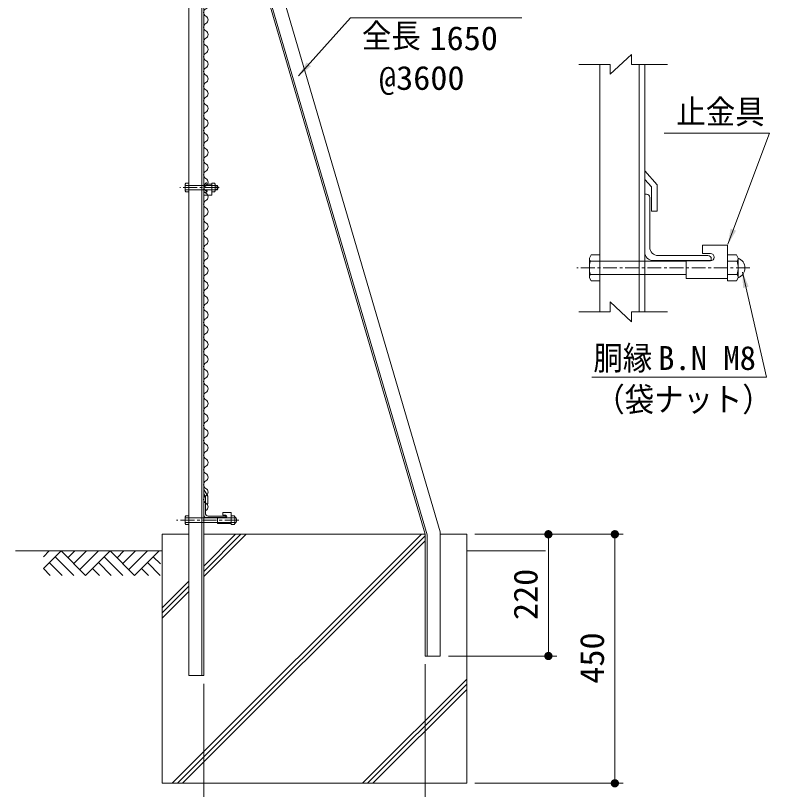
# Model space of a CAD drawing. Units: millimetres at full size. Extents: x -4455 to 4455, y -3150 to 3150.
# Drawn here: x 434 to 1796, y -882 to 517 of the extents above; entities that cross this region are included whole.
import ezdxf
from ezdxf.enums import TextEntityAlignment as Align

# ---------------------------------------------------------------- set-up
doc = ezdxf.new("R2010")
doc.units = ezdxf.units.MM
doc.header["$LTSCALE"] = 20
doc.linetypes.add('DASHED', pattern=[7.5, 6, -1.5])
doc.linetypes.add('USER1', pattern=[2, 1.25, -0.25, 0.25, -0.25])
for name, color, linetype, lineweight in [('0-0_6文字', 3, 'Continuous', 18), ('0-1_4基礎', 4, 'Continuous', 18), ('0-2_1部材', 3, 'Continuous', 18), ('0-3_SUNPOU', 1, 'Continuous', 18), ('0-4_GL', 7, 'Continuous', 18), ('0-6_8部品', 7, 'Continuous', 18), ('0-7_7詳細', 7, 'Continuous', 18), ('0-8_0', 1, 'Continuous', 18), ('0-9_2網', 4, 'Continuous', 18), ('0-A_AMI', 3, 'Continuous', 18), ('0-C_5寸法', 1, 'Continuous', 18)]:
    doc.layers.add(name, color=color, linetype=linetype, lineweight=lineweight)
doc.styles.add('ＭＳ ゴシック', font='')
doc.styles.get('ＭＳ ゴシック').set_extended_font_data('MS Gothic')

# ---------------------------------------------------------------- blocks, each defined once
blk = doc.blocks.new('GL-マーク')
at = {"layer": '0-8_0'}
for p, q in [((-278.75, -14.14), (-264.61, 0)), ((-278.75, -42.43), (-236.32, 0)), ((-236.32, 0), (-177.24, -59.08)), ((-203.01, 0), (-219.67, -16.66)), ((-174.73, 0), (-205.53, -30.8)), ((-146.45, 0), (-191.38, -44.94)), ((-118.16, 0), (-177.24, -59.08)), ((-118.16, 0), (-59.08, -59.08)), ((-84.85, 0), (-101.51, -16.65)), ((-56.57, 0), (-87.36, -30.8)), ((-28.28, 0), (-73.22, -44.94)), ((0, 0), (-59.08, -59.08)), ((-250.46, -14.14), (-205.53, -59.08)), ((-132.3, -14.14), (-87.37, -59.08)), ((3.33, -31.61), (-14.14, -14.14)), ((-264.61, -28.28), (-233.81, -59.08)), ((-146.44, -28.28), (-115.65, -59.08)), ((2.51, -59.08), (-28.28, -28.28)), ((-278.75, -42.43), (-262.09, -59.08)), ((-160.59, -42.43), (-143.93, -59.08)), ((-25.77, -59.08), (-42.43, -42.43))]:
    blk.add_line(p, q, dxfattribs=at)
blk = doc.blocks.new('NAMIX13')
at = {"layer": '0-A_AMI'}
for centre, start, end in [((-71.1, -133.3), 298.07249, 61.92751), ((71.1, -400), 118.07249, 241.92751), ((-71.1, -666.7), 298.07249, 61.92751), ((71.1, -933.3), 118.07249, 241.92751), ((-71.1, -1200), 298.07249, 61.92751), ((71.1, -1466.7), 118.07249, 241.92751), ((-71.1, -1733.3), 298.07249, 61.92751), ((71.1, -2000), 118.07249, 241.92751), ((-71.1, -2266.7), 298.07249, 61.92751), ((71.1, -2533.3), 118.07249, 241.92751), ((-71.1, -2800), 298.07249, 61.92751), ((71.1, -3066.7), 118.07249, 241.92751), ((-71.1, -3333.3), 298.07249, 61.92751), ((71.1, -3600), 118.07249, 241.92751), ((-71.1, -3866.7), 298.07249, 61.92751), ((71.1, -4133.3), 118.07249, 241.92751), ((-71.1, -4400), 298.07249, 61.92751), ((71.1, -4666.7), 118.07249, 241.92751), ((-71.1, -4933.3), 298.07249, 61.92751), ((71.1, -5200), 118.07249, 241.92751), ((-71.1, -5466.7), 298.07249, 61.92751), ((71.1, -5733.3), 118.07249, 241.92751)]:
    blk.add_arc(centre, 151.1, start, end, dxfattribs=at)
blk = doc.blocks.new('M1')
at = {"layer": '0-3_SUNPOU'}
blk.add_line((-5, 0), (-38.58, 0), dxfattribs=at)
for points in [[(0, 0), (-5, 0), (-4.96, 0.63)], [(0, 0), (-4.96, -0.63), (-5, 0)], [(0, 0), (-4.96, 0.63), (-4.84, 1.24)], [(0, 0), (-4.84, -1.24), (-4.96, -0.63)], [(0, 0), (-4.84, 1.24), (-4.65, 1.84)], [(0, 0), (-4.65, -1.84), (-4.84, -1.24)], [(0, 0), (-4.65, 1.84), (-4.38, 2.41)], [(0, 0), (-4.38, -2.41), (-4.65, -1.84)], [(0, 0), (-4.38, 2.41), (-4.05, 2.94)], [(0, 0), (-4.05, -2.94), (-4.38, -2.41)], [(0, 0), (-4.05, 2.94), (-3.64, 3.42)], [(0, 0), (-3.64, -3.42), (-4.05, -2.94)], [(0, 0), (-3.64, 3.42), (-3.19, 3.85)], [(0, 0), (-3.19, -3.85), (-3.64, -3.42)], [(0, 0), (-3.19, 3.85), (-2.68, 4.22)], [(0, 0), (-2.68, -4.22), (-3.19, -3.85)], [(0, 0), (-2.68, 4.22), (-2.13, 4.52)], [(0, 0), (-2.13, -4.52), (-2.68, -4.22)], [(0, 0), (-2.13, 4.52), (-1.55, 4.76)], [(0, 0), (-1.55, -4.76), (-2.13, -4.52)], [(0, 0), (-1.55, 4.76), (-0.94, 4.91)], [(0, 0), (-0.94, -4.91), (-1.55, -4.76)], [(0, 0), (-0.94, 4.91), (-0.31, 4.99)], [(0, 0), (-0.31, -4.99), (-0.94, -4.91)], [(0, 0), (-0.31, 4.99), (0.31, 4.99)], [(0, 0), (0.31, -4.99), (-0.31, -4.99)], [(0, 0), (0.31, 4.99), (0.94, 4.91)], [(0, 0), (0.94, 4.91), (1.55, 4.76)], [(0, 0), (1.55, 4.76), (2.13, 4.52)], [(0, 0), (2.13, 4.52), (2.68, 4.22)], [(0, 0), (2.68, 4.22), (3.19, 3.85)], [(0, 0), (3.19, 3.85), (3.64, 3.42)], [(0, 0), (3.64, 3.42), (4.05, 2.94)], [(0, 0), (4.05, 2.94), (4.38, 2.41)], [(0, 0), (4.38, 2.41), (4.65, 1.84)], [(0, 0), (4.65, 1.84), (4.84, 1.24)], [(0, 0), (4.84, 1.24), (4.96, 0.63)], [(0, 0), (4.96, 0.63), (5, 0)], [(0, 0), (0.94, -4.91), (0.31, -4.99)], [(0, 0), (1.55, -4.76), (0.94, -4.91)], [(0, 0), (2.13, -4.52), (1.55, -4.76)], [(0, 0), (2.68, -4.22), (2.13, -4.52)], [(0, 0), (3.19, -3.85), (2.68, -4.22)], [(0, 0), (3.64, -3.42), (3.19, -3.85)], [(0, 0), (4.05, -2.94), (3.64, -3.42)], [(0, 0), (4.38, -2.41), (4.05, -2.94)], [(0, 0), (4.65, -1.84), (4.38, -2.41)], [(0, 0), (4.84, -1.24), (4.65, -1.84)], [(0, 0), (4.96, -0.63), (4.84, -1.24)], [(0, 0), (5, 0), (4.96, -0.63)]]:
    blk.add_solid(points, dxfattribs=at)

msp = doc.modelspace()

# ---------------------------------------------------------------- linework, layer by layer
at = {"layer": '0-0_6文字', "color": 7}
msp.add_lwpolyline([(1347.96, 512.62), (1038.46, 512.62), (944.81, 407.61)], dxfattribs=at)
msp.add_solid([(943.48, 406.12), (959.56, 431.97), (967.33, 425.04)], dxfattribs=at)
at = {"layer": '0-1_4基礎', "color": 7}
for p, q in [((698.58, -420.71), (698.58, -870.71)), ((698.58, -420.71), (746.58, -420.71)), ((773.58, -420.71), (1173.58, -420.71)), ((1200.58, -420.71), (1248.58, -420.71)), ((1248.58, -420.71), (1248.58, -870.71)), ((698.58, -870.71), (1248.58, -870.71))]:
    msp.add_line(p, q, dxfattribs=at)
at = {"layer": '0-1_4基礎'}
for p, q in [((716.75, -870.71), (1166.75, -420.71)), ((726.12, -870.71), (1173.58, -423.25)), ((735.5, -870.71), (1173.58, -432.63)), ((773.58, -497.15), (850.02, -420.71)), ((773.58, -487.78), (840.64, -420.71)), ((773.58, -478.4), (831.27, -420.71)), ((698.58, -553.4), (746.58, -505.4)), ((698.58, -562.78), (746.58, -514.78)), ((698.58, -572.15), (746.58, -524.15)), ((1060.29, -870.71), (1248.58, -682.42)), ((1069.66, -870.71), (1248.58, -691.79)), ((1079.04, -870.71), (1248.58, -701.17))]:
    msp.add_line(p, q, dxfattribs=at)
at = {"layer": '0-2_1部材', "color": 7}
for p, q in [((746.58, 1394.29), (746.58, -675.71)), ((770.08, 1394.29), (770.08, -675.71)), ((773.58, 1394.29), (773.58, -675.71)), ((783.58, 909.29), (1173.58, -420.71)), ((810.58, 913.85), (1200.58, -416.15)), ((787.08, 908.36), (1177.08, -421.64)), ((773.58, -339.63), (780.88, -351.59)), ((773.58, -345.71), (773.58, -385.71)), ((773.58, -347.31), (776.88, -352.72)), ((773.58, -350.71), (774.58, -350.71)), ((773.58, -385.71), (773.58, -350.71)), ((776.58, -382.71), (776.58, -352.71)), ((776.88, -365.72), (776.88, -352.72)), ((780.88, -365.72), (780.88, -351.59)), ((780.88, -365.72), (776.88, -365.72)), ((813.58, -390.71), (778.58, -390.71)), ((811.58, -387.71), (781.58, -387.71)), ((798.39, -390.98), (813.14, -390.98)), ((813.58, -390.71), (813.58, -389.71)), ((1200.58, -640.71), (1200.58, -416.15)), ((1173.58, -640.71), (1173.58, -420.71)), ((1177.08, -640.71), (1177.08, -421.64)), ((1173.58, -640.71), (1200.58, -640.71)), ((746.58, -675.71), (773.58, -675.71))]:
    msp.add_line(p, q, dxfattribs=at)
for centre, radius, start, end in [((783.02, 206.76), 9.05, 118.07249, 241.92751), ((774.58, -352.71), 2, 0, 90), ((778.58, -385.71), 5, 180, 270), ((781.58, -382.71), 5, 180, 270), ((811.58, -389.71), 2, 0, 90)]:
    msp.add_arc(centre, radius, start, end, dxfattribs=at)
at = {"layer": '0-4_GL'}
for p, q in [((698.58, -450.71), (433.67, -450.71)), ((1390.72, -450.71), (1248.58, -450.71))]:
    msp.add_line(p, q, dxfattribs=at)
at = {"layer": '0-6_8部品', "color": 3}
for p, q in [((740.18, 211.64), (741.29, 213.56)), ((740.18, 199.8), (740.18, 211.64)), ((741.29, 213.56), (746.58, 213.56)), ((746.58, 197.88), (746.58, 213.56)), ((773.92, 212.04), (773.92, 201.54)), ((773.92, 212.04), (788.12, 212.04)), ((788.12, 197.88), (788.12, 213.56)), ((788.12, 212.04), (788.12, 192.04)), ((794.52, 199.8), (794.52, 211.64)), ((740.86, 209.72), (746.58, 209.72)), ((740.86, 201.72), (746.58, 201.72)), ((773.92, 201.54), (777.87, 201.54)), ((773.92, 197.04), (777.87, 197.04)), ((773.92, 197.04), (773.92, 192.04)), ((793.83, 209.72), (788.12, 209.72)), ((793.83, 201.72), (788.12, 201.72)), ((793.41, 197.88), (788.12, 197.88)), ((794.52, 199.8), (793.41, 197.88)), ((794.52, 209.72), (798.07, 209.72)), ((794.52, 208.92), (798.48, 208.92)), ((794.52, 202.52), (798.48, 202.52)), ((794.52, 201.72), (798.07, 201.72)), ((798.07, 201.72), (798.07, 209.72)), ((773.92, 192.04), (788.12, 192.04))]:
    msp.add_line(p, q, dxfattribs=at)
at = {"layer": '0-6_8部品', "color": 1, "linetype": 'USER1'}
for p, q in [((801.54, 205.72), (730.71, 205.72)), ((836.81, -395.16), (724.19, -395.16))]:
    msp.add_line(p, q, dxfattribs=at)
at = {"layer": '0-6_8部品', "color": 3, "linetype": 'DASHED'}
for p, q in [((746.58, 209.72), (788.12, 209.72)), ((746.58, 201.72), (788.12, 201.72)), ((746.58, -391.16), (773.58, -391.16)), ((746.58, -399.16), (773.58, -399.16)), ((798.39, -399.48), (823.39, -399.48))]:
    msp.add_line(p, q, dxfattribs=at)
at = {"layer": '0-6_8部品'}
for p, q in [((740.18, -389.24), (741.29, -387.32)), ((740.18, -401.08), (740.18, -389.24)), ((740.86, -391.16), (746.58, -391.16)), ((741.29, -387.32), (746.58, -387.32)), ((746.58, -403), (746.58, -387.32)), ((768.68, -391.16), (823.39, -391.16)), ((798.39, -401.48), (798.39, -390.98)), ((808.39, -386.48), (808.39, -381.48)), ((808.39, -381.48), (823.39, -381.48)), ((808.39, -386.48), (813.14, -386.48)), ((823.39, -401.48), (823.39, -381.48)), ((823.39, -387.32), (823.39, -403)), ((828.68, -387.32), (823.39, -387.32)), ((829.1, -391.16), (823.39, -391.16)), ((829.79, -389.24), (828.68, -387.32)), ((740.86, -399.16), (746.58, -399.16)), ((773.58, -399.16), (828.29, -399.16)), ((798.39, -401.48), (823.39, -401.48)), ((829.1, -399.16), (823.39, -399.16)), ((828.68, -403), (823.39, -403))]:
    msp.add_line(p, q, dxfattribs=at)
at = {"layer": '0-6_8部品', "color": 3}
for points in [[(794.52, 211.64), (793.41, 213.56), (788.12, 213.56)], [(740.18, 199.8), (741.29, 197.88), (746.58, 197.88)]]:
    msp.add_lwpolyline(points, dxfattribs=at)
at = {"layer": '0-6_8部品'}
for points in [[(829.79, -389.24), (829.79, -401.08), (828.68, -403)], [(740.18, -401.08), (741.29, -403), (746.58, -403)]]:
    msp.add_lwpolyline(points, dxfattribs=at)
at = {"layer": '0-6_8部品', "color": 3}
for centre, radius, start, end in [((743.21, 211.64), 3.03, 180, 219.3382), ((791.49, 211.64), 3.03, 320.6618, 0), ((752.18, 205.72), 12, 160.52878, 199.47122), ((743.21, 199.8), 3.03, 140.6618, 180), ((777.87, 199.29), 2.25, 270, 90), ((782.52, 205.72), 12, 340.52878, 19.47122), ((791.49, 199.8), 3.03, 0, 39.3382), ((791.14, 205.72), 8, 330, 30)]:
    msp.add_arc(centre, radius, start, end, dxfattribs=at)
at = {"layer": '0-6_8部品'}
for centre, radius, start, end in [((743.21, -389.24), 3.03, 180, 219.3382), ((752.18, -395.16), 12, 160.52878, 199.47122), ((813.14, -388.73), 2.25, 270, 90), ((826.76, -389.24), 3.03, 320.6618, 0), ((817.79, -395.16), 12, 340.52878, 19.47122), ((826.63, -395.16), 6.71, 298.05542, 61.94458), ((743.21, -401.08), 3.03, 140.6618, 180), ((826.76, -401.08), 3.03, 0, 39.3382)]:
    msp.add_arc(centre, radius, start, end, dxfattribs=at)
at = {"layer": '0-7_7詳細', "color": 4}
for p, q in [((1507.52, 428.41), (1450.96, 428.41)), ((1507.52, 428.41), (1507.52, 410.41)), ((1546.29, 428.41), (1611.57, 428.41)), ((1546.29, -36.73), (1507.52, -0.73)), ((1507.52, -18.73), (1507.52, -0.73)), ((1507.52, -18.73), (1450.96, -18.73)), ((1546.29, -18.73), (1611.57, -18.73)), ((1546.29, -18.73), (1546.29, -36.73))]:
    msp.add_line(p, q, dxfattribs=at)
at = {"layer": '0-7_7詳細'}
for p, q in [((1489.34, -18.73), (1489.34, 428.41)), ((1559.84, -18.73), (1559.84, 428.41)), ((1570.34, -18.73), (1570.34, 428.41)), ((1570.34, 235.85), (1592.84, 210.88)), ((1570.34, 220.17), (1582.34, 206.85)), ((1592.84, 162.93), (1592.84, 210.88)), ((1582.34, 162.93), (1582.34, 206.85)), ((1570.34, 193.97), (1570.34, 88.97)), ((1570.34, 193.97), (1573.34, 193.97)), ((1579.34, 187.97), (1579.34, 97.97)), ((1592.84, 162.93), (1582.34, 162.93)), ((1674.77, 86.66), (1674.77, 101.66)), ((1674.77, 101.66), (1719.77, 101.66)), ((1719.77, 41.66), (1719.77, 101.66)), ((1470.14, 78.38), (1473.46, 84.14)), ((1473.46, 84.14), (1489.34, 84.14)), ((1489.34, 84.14), (1489.34, 37.1)), ((1674.77, 86.66), (1689.02, 86.66)), ((1719.77, 84.14), (1719.77, 37.1)), ((1735.64, 84.14), (1719.77, 84.14)), ((1738.97, 78.38), (1735.64, 84.14)), ((1470.14, 78.38), (1470.14, 42.86)), ((1472.2, 72.62), (1489.34, 72.62)), ((1570.34, 72.62), (1644.77, 72.62)), ((1585.34, 73.97), (1690.34, 73.97)), ((1594.34, 82.97), (1684.34, 82.97)), ((1644.77, 73.16), (1689.02, 73.16)), ((1644.77, 41.66), (1644.77, 73.16)), ((1690.34, 73.97), (1690.34, 76.97)), ((1736.91, 72.62), (1719.77, 72.62)), ((1738.97, 78.38), (1738.97, 42.86)), ((1470.14, 42.86), (1473.46, 37.1)), ((1472.2, 48.62), (1489.34, 48.62)), ((1570.34, 48.62), (1644.77, 48.62)), ((1736.91, 48.62), (1719.77, 48.62)), ((1738.97, 42.86), (1735.64, 37.1)), ((1473.46, 37.1), (1489.34, 37.1)), ((1644.77, 41.66), (1719.77, 41.66)), ((1735.64, 37.1), (1719.77, 37.1))]:
    msp.add_line(p, q, dxfattribs=at)
at = {"layer": '0-7_7詳細', "color": 3, "linetype": 'DASHED'}
for p, q in [((1489.34, 72.62), (1570.34, 72.62)), ((1489.34, 48.62), (1570.34, 48.62))]:
    msp.add_line(p, q, dxfattribs=at)
at = {"layer": '0-7_7詳細', "color": 1, "linetype": 'USER1'}
msp.add_line((1760.02, 60.62), (1447.77, 60.62), dxfattribs=at)
at = {"layer": '0-7_7詳細', "color": 4}
msp.add_lwpolyline([(1546.29, 428.41), (1546.29, 446.41), (1507.52, 410.41)], dxfattribs=at)
at = {"layer": '0-7_7詳細', "color": 5}
for points in [[(1605.45, 304.22), (1795.54, 304.22), (1720.47, 103.53)], [(1474.6, -136.9), (1790.21, -136.9), (1746.64, 52.79)]]:
    msp.add_lwpolyline(points, dxfattribs=at)
at = {"layer": '0-7_7詳細'}
for centre, radius, start, end in [((1573.34, 187.97), 6, 0, 90), ((1594.34, 97.97), 15, 180, 270), ((1585.34, 88.97), 15, 180, 270), ((1689.02, 79.91), 6.75, 270, 90), ((1479.23, 78.38), 9.09, 180, 219.3382), ((1506.14, 60.62), 36, 160.52878, 199.47122), ((1684.34, 76.97), 6, 0, 90), ((1729.88, 78.38), 9.09, 320.6618, 0), ((1702.97, 60.62), 36, 340.52878, 19.47122), ((1731.83, 60.62), 19.14, 291.90813, 68.09187), ((1479.23, 42.86), 9.09, 140.6618, 180), ((1729.88, 42.86), 9.09, 0, 39.3382)]:
    msp.add_arc(centre, radius, start, end, dxfattribs=at)
at = {"layer": '0-7_7詳細', "color": 5}
for points in [[(1719.77, 101.66), (1725.4, 131.58), (1735.16, 127.93)], [(1746.19, 54.74), (1757.98, 26.67), (1747.83, 24.34)]]:
    msp.add_solid(points, dxfattribs=at)
at = {"layer": '0-9_2網', "color": 3}
for centre, start, end in [((773.86, -157.79), 298.07249, 61.92751), ((780.97, -171.12), 118.07249, 241.92751), ((773.86, -184.46), 298.07249, 61.92751)]:
    msp.add_arc(centre, 7.56, start, end, dxfattribs=at)
at = {"layer": '0-A_AMI'}
for centre, start, end in [((780.97, -197.79), 118.07249, 241.92751), ((773.86, -211.12), 298.07249, 61.92751), ((780.97, -224.46), 118.07249, 241.92751), ((773.86, -237.79), 298.07249, 61.92751), ((780.97, -251.12), 118.07249, 241.92751), ((773.86, -264.46), 298.07249, 61.92751), ((780.97, -277.79), 118.07249, 241.92751), ((773.86, -291.12), 298.07249, 61.92751), ((780.97, -304.46), 118.07249, 241.92751), ((773.86, -317.79), 298.07249, 61.92751), ((780.97, -331.12), 118.07249, 241.92751), ((773.86, -344.46), 298.07249, 61.92751), ((780.97, -357.79), 118.07249, 241.92751), ((773.86, -371.12), 298.07249, 61.92751)]:
    msp.add_arc(centre, 7.56, start, end, dxfattribs=at)
at = {"layer": '0-C_5寸法'}
for p, q in [((1263.58, -420.71), (1531.2, -420.71)), ((1263.58, -420.71), (1411.2, -420.71)), ((1396.2, -420.71), (1396.2, -640.71)), ((1516.2, -420.71), (1516.2, -870.71)), ((1215.58, -640.71), (1411.2, -640.71)), ((1173.58, -655.71), (1173.58, -1054.19)), ((773.58, -690.71), (773.58, -1054.19)), ((1263.58, -870.71), (1531.2, -870.71))]:
    msp.add_line(p, q, dxfattribs=at)

# ---------------------------------------------------------------- block references
at = {"layer": '0-4_GL', "xscale": 0.75, "yscale": 0.75}
msp.add_blockref('GL-マーク', (693.15, -450.71), dxfattribs=at)
at = {"layer": '0-9_2網', "xscale": 0.05, "yscale": 0.05}
for p in [(777.42, 728.88), (777.42, 435.54), (777.42, 142.21)]:
    msp.add_blockref('NAMIX13', p, dxfattribs=at)
at = {"layer": '0-C_5寸法', "xscale": 1.5, "yscale": 1.5}
for p, rotation in [((1396.2, -420.71), 90), ((1516.2, -420.71), 90), ((1396.2, -640.71), 270), ((1516.2, -870.71), 270)]:
    msp.add_blockref('M1', p, dxfattribs=dict(at, rotation=rotation))

# ---------------------------------------------------------------- texts
at = {"layer": '0-0_6文字', "style": 'ＭＳ ゴシック'}
for s, width, p in [('全長', 0.9, (1059.37, 445.39)), ('1650', 1.05, (1181.4, 441.1)), ('@3600', 1.05, (1090.21, 369.35))]:
    msp.add_text(s, height=43.26, dxfattribs=dict(at, width=width)).set_placement(p, align=Align.BOTTOM_LEFT)
at = {"layer": '0-7_7詳細', "color": 3, "style": 'ＭＳ ゴシック', "width": 0.9}
for s, p in [('止金具', (1627.35, 308.05)), ('胴縁', (1477.43, -136.79)), ('（袋ナット）', (1480.9, -211.67))]:
    msp.add_text(s, height=43.26, dxfattribs=at).set_placement(p, align=Align.BOTTOM_LEFT)
at = {"layer": '0-7_7詳細', "color": 3, "style": 'ＭＳ ゴシック'}
msp.add_text('B.N M8', height=43.26, dxfattribs=at).set_placement((1594.47, -136.79), align=Align.BOTTOM_LEFT)
at = {"layer": '0-C_5寸法', "color": 3, "style": 'ＭＳ ゴシック', "width": 1.05}
for s, p in [('220', (1389.52, -575.71)), ('450', (1509.52, -690.71))]:
    msp.add_text(s, height=43.26, rotation=90, dxfattribs=at).set_placement(p, align=Align.BOTTOM_LEFT)

doc.saveas('drawing.dxf')
